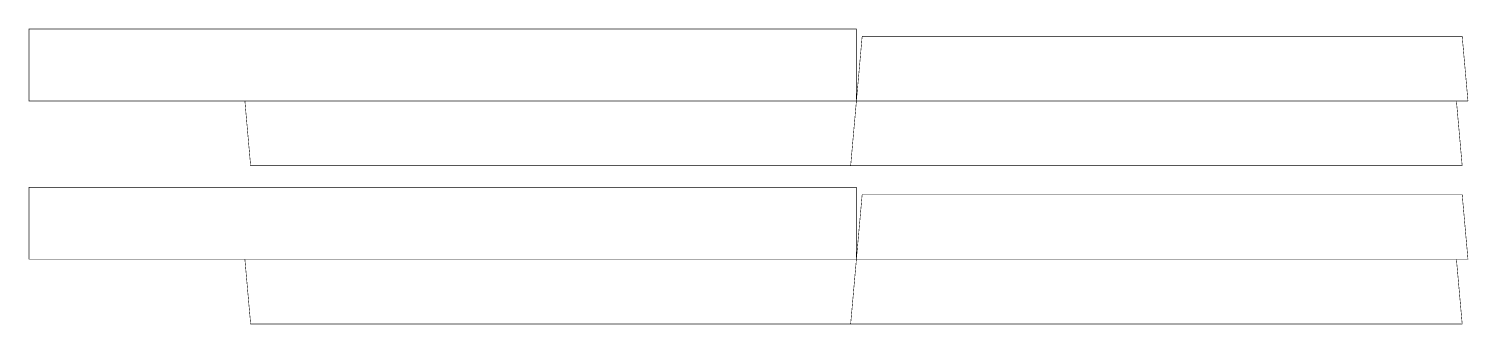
# Model space of a CAD drawing. Extents: x 0 to 1000, y 0 to 205.
import ezdxf

# ---------------------------------------------------------------- set-up
doc = ezdxf.new("R2010")
doc.units = 0
doc.layers.get('0').update_dxf_attribs({"linetype": 'CONTINUOUS'})

msp = doc.modelspace()

# ---------------------------------------------------------------- linework, layer by layer
at = {"color": 0, "const_width": 0.352778}
for points in [[(575.178, 155.185), (575.178, 205.185), (0.176378, 205.185), (0.176378, 155.185), (1000.18, 155.185)], [(1000.18, 155.168), (996.176, 200.168), (579.176, 200.168), (571.176, 110.167)], [(150.176, 155.185), (154.176, 110.185), (996.176, 110.185)], [(992.176, 155.168), (996.176, 110.167)], [(575.178, 45.1846), (575.178, 95.1847), (0.176378, 95.1847), (0.176378, 45.1846), (1000.18, 45.1846)], [(1000.18, 45.1675), (996.176, 90.1676), (579.176, 90.1676), (571.176, 0.167426)], [(150.176, 45.1846), (154.176, 0.184571), (996.176, 0.184571)], [(992.176, 45.1675), (996.176, 0.167481)]]:
    msp.add_lwpolyline(points, dxfattribs=at)

doc.saveas('drawing.dxf')
